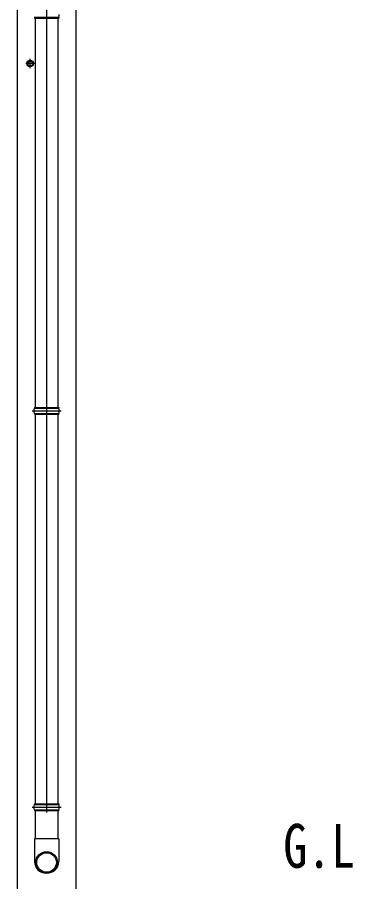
# Model space of a CAD drawing. Units: millimetres, scale not verified. Extents: x -14730 to 14718, y -10403 to 10400.
# Drawn here: x -6005 to -5123, y -7159 to -4887 of the extents above; entities that cross this region are included whole.
import ezdxf
from ezdxf.enums import TextEntityAlignment as Align

# ---------------------------------------------------------------- set-up
doc = ezdxf.new("R2010")
doc.units = ezdxf.units.MM
doc.header["$LTSCALE"] = 50
for name, color, linetype in [('0-2_USER1', 3, 'Continuous'), ('0-4_YKK_12', 2, 'Continuous'), ('0-5_YKK_13', 4, 'Continuous'), ('0-6_YKK_A1', 4, 'Continuous')]:
    doc.layers.add(name, color=color, linetype=linetype)
doc.styles.add('ＭＳ ゴシック', font='')
doc.styles.get('ＭＳ ゴシック').set_extended_font_data('MS Gothic')

msp = doc.modelspace()

# ---------------------------------------------------------------- linework, layer by layer
at = {"layer": '0-4_YKK_12'}
msp.add_line((-5927.69, -4768.95), (-5927.69, -6976.65), dxfattribs=at)
at = {"layer": '0-5_YKK_13'}
for p, q in [((-5960.29, -4887.03), (-5895.09, -4887.03)), ((-5959.69, -4887.03), (-5959.69, -4889.03)), ((-5959.69, -4889.03), (-5895.69, -4889.03)), ((-5957.54, -4889.03), (-5957.54, -5912.48)), ((-5897.84, -4889.03), (-5897.84, -5912.48)), ((-5895.69, -4887.03), (-5895.69, -4889.03)), ((-5970.68, -5021), (-5970.68, -4995.99)), ((-5959.18, -5008.5), (-5982.18, -5008.5)), ((-5965.69, -5921.48), (-5889.69, -5921.48)), ((-5960.29, -5914.48), (-5895.09, -5914.48)), ((-5960.29, -5928.48), (-5895.09, -5928.48)), ((-5959.69, -5912.48), (-5895.69, -5912.48)), ((-5959.69, -5912.48), (-5959.69, -5914.48)), ((-5959.69, -5928.48), (-5959.69, -5930.48)), ((-5895.69, -5912.48), (-5895.69, -5914.48)), ((-5895.69, -5928.48), (-5895.69, -5930.48)), ((-5959.69, -5930.48), (-5895.69, -5930.48)), ((-5957.54, -5930.48), (-5957.54, -6953.93)), ((-5897.84, -5930.48), (-5897.84, -6953.93)), ((-5965.69, -6962.93), (-5889.69, -6962.93)), ((-5960.29, -6955.93), (-5895.09, -6955.93)), ((-5960.29, -6969.93), (-5895.09, -6969.93)), ((-5959.69, -6953.93), (-5895.69, -6953.93)), ((-5959.69, -6953.93), (-5959.69, -6955.93)), ((-5959.69, -6969.93), (-5959.69, -6971.93)), ((-5959.69, -6971.93), (-5895.69, -6971.93)), ((-5957.54, -6971.93), (-5957.54, -7046.19)), ((-5897.84, -6971.93), (-5897.84, -7046.19)), ((-5895.69, -6953.93), (-5895.69, -6955.93)), ((-5895.69, -6969.93), (-5895.69, -6971.93)), ((-5895.84, -7046.19), (-5959.54, -7046.19)), ((-5959.54, -7046.19), (-5959.54, -7105.47)), ((-5895.84, -7046.19), (-5895.84, -7105.47))]:
    msp.add_line(p, q, dxfattribs=at)
for points in [[(-5970.68, -5016), (-5977.18, -5012.25), (-5977.18, -5004.74), (-5970.68, -5000.99)], [(-5970.68, -5016), (-5964.18, -5012.25), (-5964.18, -5004.74), (-5970.68, -5000.99)]]:
    msp.add_lwpolyline(points, dxfattribs=at)
for radius in [8.5, 7.7, 6.5]:
    msp.add_circle((-5970.68, -5008.5), radius, dxfattribs=at)
for centre, radius, start, end in [((-5921.94, -4880.03), 27.75, 345.38917, 0), ((-5933.44, -5921.48), 27.75, 165.38919, 194.61079), ((-5921.94, -5921.48), 27.75, 0, 14.61083), ((-5921.94, -5921.48), 27.75, 345.38917, 0), ((-5933.44, -6962.93), 27.75, 165.38919, 194.61079), ((-5921.94, -6962.93), 27.75, 0, 14.61083), ((-5921.94, -6962.93), 27.75, 345.38917, 0), ((-5928.54, -7105.47), 31, 180, 270), ((-5926.84, -7105.47), 31, 270, 0)]:
    msp.add_arc(centre, radius, start, end, dxfattribs=at)
for major_axis in [(-28.29, 0), (-25.83, 0)]:
    msp.add_ellipse((-5927.69, -7108.28), major_axis=major_axis, ratio=0.996195, dxfattribs=at)
at = {"layer": '0-6_YKK_A1'}
for points in [[(-5850.69, -4581.05), (-5850.69, -7181.2), (-5850.69, -7731.2)], [(-6004.69, -4594.3), (-6004.69, -7181.2), (-6004.69, -7731.2)]]:
    msp.add_lwpolyline(points, dxfattribs=at)

# ---------------------------------------------------------------- texts
at = {"layer": '0-2_USER1', "style": 'ＭＳ ゴシック', "width": 0.8}
msp.add_text('G.L', height=115.5, dxfattribs=at).set_placement((-5305.44, -7156.93), align=Align.BOTTOM_LEFT)

doc.saveas('drawing.dxf')
